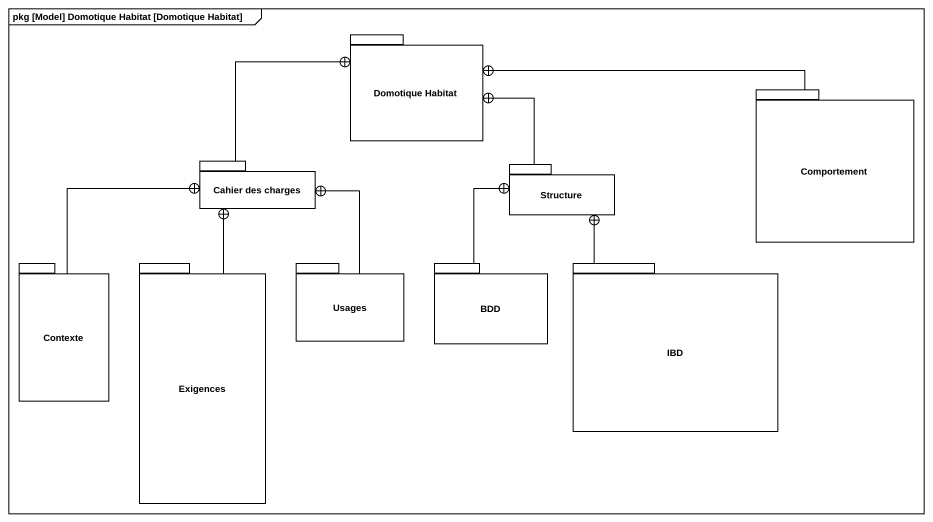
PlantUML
@startuml
mainframe pkg [Model] Domotique Habitat [Domotique Habitat]
package "Domotique Habitat" as Domotique_Habitat {
}
package Comportement {
}
package "Cahier des charges" as Cahier_des_charges {
}
package Structure {
}
package Contexte {
}
package Exigences {
}
package Usages {
}
package BDD {
}
package IBD {
}
Comportement -left-+ Domotique_Habitat
Cahier_des_charges -up-+ Domotique_Habitat
Structure -up-+ Domotique_Habitat
Contexte -up-+ Cahier_des_charges
Exigences -up-+ Cahier_des_charges
Usages -up-+ Cahier_des_charges
BDD -up-+ Structure
IBD -up-+ Structure
@enduml
